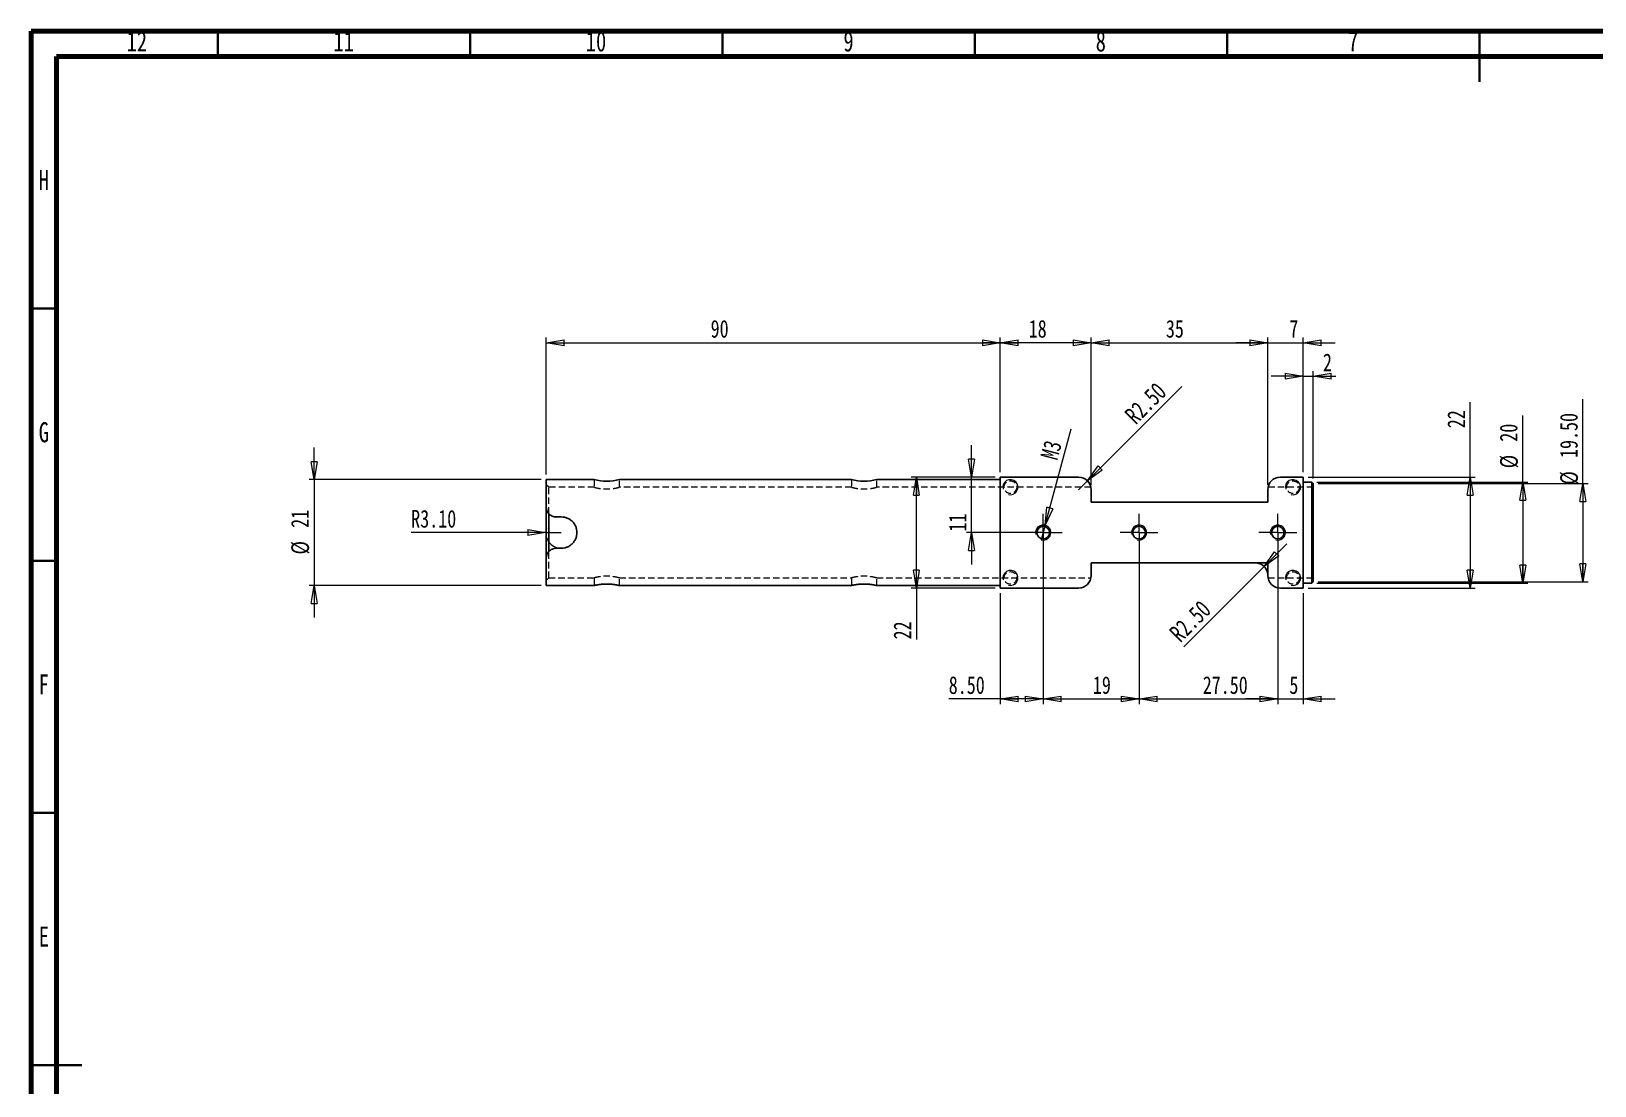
# Model space of a CAD drawing. Header units: millimetres. Extents: x 15 to 589, y 5 to 415.
# Drawn here: x 15 to 324.8, y 205.9 to 415 of the extents above; entities that cross this region are included whole.
import ezdxf

# ---------------------------------------------------------------- set-up
doc = ezdxf.new("R2010")
doc.units = ezdxf.units.MM
doc.linetypes.add('HIDDEN', pattern=[1.905, 1.27, -0.635])
doc.styles.add('SLDTEXTSTYLE0', font='TXT', dxfattribs={"width": 0.75})
doc.dimstyles.new('SLDDIMSTYLE0', dxfattribs={"dimtxt": 3.5, "dimasz": 3.556, "dimexe": 0, "dimexo": 0.0625, "dimgap": 0.875, "dimtad": 1, "dimrnd": 1e-09, "dimzin": 12, "dimdsep": 46, "dimtxsty": 'SLDTEXTSTYLE0', "dimblk1": 'CLOSED', "dimblk2": 'CLOSED', "dimsah": 1, "dimcen": 0.09, "dimadec": 0, "dimazin": 3, "dimtfac": 1, "dimtofl": 0, "dimtmove": 0, "dimatfit": 3, "dimldrblk": 'CLOSED', "dimfxl": 1, "dimfrac": 2, "dimtolj": 1, "dimtzin": 12, "dimarcsym": 0})
doc.dimstyles.new('SLDDIMSTYLE2', dxfattribs={"dimtxt": 3.5, "dimasz": 3.556, "dimexe": 0, "dimexo": 0.0625, "dimgap": 0.875, "dimtad": 1, "dimrnd": 1e-09, "dimzin": 12, "dimdsep": 46, "dimtxsty": 'SLDTEXTSTYLE0', "dimblk1": 'CLOSED', "dimblk2": 'CLOSED', "dimsah": 1, "dimcen": 0.09, "dimadec": 0, "dimazin": 3, "dimtfac": 1, "dimtmove": 0, "dimatfit": 0, "dimldrblk": 'CLOSED', "dimfxl": 1, "dimfrac": 2, "dimtolj": 1, "dimtzin": 12, "dimarcsym": 0})
doc.dimstyles.new('SLDDIMSTYLE4', dxfattribs={"dimtxt": 3.5, "dimasz": 3.556, "dimexe": 0, "dimexo": 0.0625, "dimgap": 0.875, "dimtad": 1, "dimrnd": 1e-09, "dimzin": 4, "dimdsep": 46, "dimtxsty": 'SLDTEXTSTYLE0', "dimblk1": 'CLOSED', "dimblk2": 'CLOSED', "dimsah": 1, "dimcen": 0.09, "dimadec": 0, "dimazin": 1, "dimtfac": 1, "dimtofl": 0, "dimtmove": 0, "dimatfit": 3, "dimldrblk": 'CLOSED', "dimfxl": 1, "dimfrac": 2, "dimtolj": 1, "dimtzin": 12, "dimarcsym": 0})
doc.dimstyles.new('SLDDIMSTYLE5', dxfattribs={"dimtxt": 3.5, "dimasz": 3.556, "dimexe": 0, "dimexo": 0.0625, "dimgap": 0.875, "dimtad": 1, "dimrnd": 1e-09, "dimzin": 4, "dimdsep": 46, "dimtxsty": 'SLDTEXTSTYLE0', "dimblk1": 'CLOSED', "dimblk2": 'CLOSED', "dimsah": 1, "dimcen": 0, "dimadec": 0, "dimazin": 1, "dimtfac": 1, "dimtofl": 0, "dimtmove": 0, "dimatfit": 3, "dimldrblk": 'CLOSED', "dimfxl": 1, "dimfrac": 2, "dimtolj": 1, "dimtzin": 12, "dimarcsym": 0})
doc.dimstyles.new('SLDDIMSTYLE6', dxfattribs={"dimtxt": 3.5, "dimasz": 3.556, "dimexe": 0, "dimexo": 0.0625, "dimgap": 0.875, "dimtad": 1, "dimrnd": 1e-09, "dimzin": 12, "dimdsep": 46, "dimtxsty": 'SLDTEXTSTYLE0', "dimblk1": 'NONE', "dimblk2": 'CLOSED', "dimsah": 1, "dimcen": 0, "dimadec": 0, "dimazin": 3, "dimtfac": 1, "dimtmove": 0, "dimatfit": 3, "dimldrblk": 'NONE', "dimfxl": 1, "dimfrac": 2, "dimtolj": 1, "dimtzin": 12, "dimarcsym": 0})
doc.dimstyles.new('SLDDIMSTYLE7', dxfattribs={"dimtxt": 3.5, "dimasz": 3.556, "dimexe": 0, "dimexo": 0.0625, "dimgap": 0.875, "dimtad": 1, "dimrnd": 1e-09, "dimzin": 4, "dimdsep": 46, "dimtxsty": 'SLDTEXTSTYLE0', "dimblk1": 'CLOSED', "dimblk2": 'CLOSED', "dimsah": 1, "dimcen": 0, "dimadec": 0, "dimazin": 1, "dimtfac": 1, "dimtofl": 0, "dimtmove": 1, "dimatfit": 3, "dimldrblk": 'CLOSED', "dimfxl": 1, "dimfrac": 2, "dimtolj": 1, "dimtzin": 12, "dimarcsym": 0})

# ---------------------------------------------------------------- blocks, each defined once
blk = doc.blocks.new('_Closed')
at = {"color": 0, "linetype": 'ByBlock', "lineweight": -2}
for p, q in [((-1, 0.166667), (0, 0)), ((-1, 0.166667), (-1, -0.166667)), ((0, 0), (-1, -0.166667)), ((0, 0), (-1, 0))]:
    blk.add_line(p, q, dxfattribs=at)
blk = doc.blocks.new('_D_17')
at = {"color": 7, "linetype": 'Continuous', "lineweight": 18}
for p, q in [((71.04, 326.09), (71.04, 332.44)), ((116.04, 326.09), (70.04, 326.09)), ((71.04, 326.09), (71.04, 305.09)), ((116.04, 305.09), (70.04, 305.09)), ((71.04, 305.09), (71.04, 298.74))]:
    blk.add_line(p, q, dxfattribs=at)
at = {"color": 7, "linetype": 'Continuous', "lineweight": 18, "xscale": 3.556, "yscale": 3.556}
for p, rotation in [((71.04, 326.09), 270), ((71.04, 305.09), 90)]:
    blk.add_blockref('_Closed', p, dxfattribs=dict(at, rotation=rotation))
at = {"color": 7, "linetype": 'Continuous', "lineweight": 18, "char_height": 3.5, "attachment_point": 1, "rotation": 90, "style": 'SLDTEXTSTYLE0'}
for s, insert in [('21', (66.48, 316.53)), ('%%c', (66.53, 311.25))]:
    blk.add_mtext(s, dxfattribs=dict(at, insert=insert))
blk = doc.blocks.new('_D_18')
at = {"color": 7, "linetype": 'Continuous', "lineweight": 18}
for q in [(90.29, 315.59), (120.04, 315.59)]:
    blk.add_line((116.94, 315.59), q, dxfattribs=at)
blk.add_arc((120.04, 315.59), 3.1, 162.1213, 252.1213, dxfattribs=at)
at = {"color": 7, "linetype": 'Continuous', "lineweight": 18, "xscale": 3.556, "yscale": 3.556}
blk.add_blockref('_Closed', (116.94, 315.59), dxfattribs=at)
at = {"color": 7, "linetype": 'Continuous', "lineweight": 18, "insert": (90.29, 320.08), "char_height": 3.5, "attachment_point": 1, "style": 'SLDTEXTSTYLE0'}
blk.add_mtext('R3.10', dxfattribs=at)
blk = doc.blocks.new('_D_19')
at = {"color": 7, "linetype": 'Continuous', "lineweight": 18}
for p, q in [((117.04, 327.09), (117.04, 354.24)), ((117.04, 353.24), (207.04, 353.24)), ((207.04, 327.59), (207.04, 354.24))]:
    blk.add_line(p, q, dxfattribs=at)
at = {"color": 7, "linetype": 'Continuous', "lineweight": 18, "xscale": 3.556, "yscale": 3.556, "rotation": 180}
blk.add_blockref('_Closed', (117.04, 353.24), dxfattribs=at)
at = {"color": 7, "linetype": 'Continuous', "lineweight": 18, "xscale": 3.556, "yscale": 3.556}
blk.add_blockref('_Closed', (207.04, 353.24), dxfattribs=at)
at = {"color": 7, "linetype": 'Continuous', "lineweight": 18, "insert": (149.63, 357.75), "char_height": 3.5, "attachment_point": 1, "style": 'SLDTEXTSTYLE0'}
blk.add_mtext('90', dxfattribs=at)
blk = doc.blocks.new('_D_20')
at = {"color": 7, "linetype": 'Continuous', "lineweight": 18}
for p, q in [((206.04, 326.59), (189.4, 326.59)), ((190.4, 304.59), (190.4, 326.59)), ((206.04, 304.59), (189.4, 304.59)), ((190.4, 304.59), (190.4, 294.41))]:
    blk.add_line(p, q, dxfattribs=at)
at = {"color": 7, "linetype": 'Continuous', "lineweight": 18, "xscale": 3.556, "yscale": 3.556}
for p, rotation in [((190.4, 326.59), 90), ((190.4, 304.59), 270)]:
    blk.add_blockref('_Closed', p, dxfattribs=dict(at, rotation=rotation))
at = {"color": 7, "linetype": 'Continuous', "lineweight": 18, "insert": (185.89, 294.41), "char_height": 3.5, "attachment_point": 1, "rotation": 90, "style": 'SLDTEXTSTYLE0'}
blk.add_mtext('22', dxfattribs=at)
blk = doc.blocks.new('_D_21')
at = {"color": 7, "linetype": 'Continuous', "lineweight": 18}
for p, q in [((201.34, 326.59), (201.34, 332.94)), ((206.04, 326.59), (200.34, 326.59)), ((201.34, 315.59), (201.34, 326.59)), ((214.54, 315.59), (200.34, 315.59)), ((201.34, 315.59), (201.34, 309.24))]:
    blk.add_line(p, q, dxfattribs=at)
at = {"color": 7, "linetype": 'Continuous', "lineweight": 18, "xscale": 3.556, "yscale": 3.556}
for p, rotation in [((201.34, 326.59), 270), ((201.34, 315.59), 90)]:
    blk.add_blockref('_Closed', p, dxfattribs=dict(at, rotation=rotation))
at = {"color": 7, "linetype": 'Continuous', "lineweight": 18, "insert": (196.83, 315.79), "char_height": 3.5, "attachment_point": 1, "rotation": 90, "style": 'SLDTEXTSTYLE0'}
blk.add_mtext('11', dxfattribs=at)
blk = doc.blocks.new('_D_22')
at = {"color": 7, "linetype": 'Continuous', "lineweight": 18}
for q in [(221.06, 336.17), (215.15, 314.14)]:
    blk.add_line((215.93, 317.04), q, dxfattribs=at)
at = {"color": 7, "linetype": 'Continuous', "lineweight": 18, "xscale": 3.556, "yscale": 3.556, "rotation": 255}
blk.add_blockref('_Closed', (215.93, 317.04), dxfattribs=at)
at = {"color": 7, "linetype": 'Continuous', "lineweight": 18, "insert": (214.95, 330.69), "char_height": 3.5, "attachment_point": 1, "rotation": 75, "style": 'SLDTEXTSTYLE0'}
blk.add_mtext('M3', dxfattribs=at)
blk = doc.blocks.new('_None')
blk = doc.blocks.new('_D_23')
at = {"color": 7, "linetype": 'Continuous', "lineweight": 18}
for q in [(243, 344.55), (222.54, 324.09)]:
    blk.add_line((224.31, 325.86), q, dxfattribs=at)
at = {"color": 7, "linetype": 'Continuous', "lineweight": 18, "xscale": 3.556, "yscale": 3.556, "rotation": 225}
blk.add_blockref('_Closed', (224.31, 325.86), dxfattribs=at)
at = {"color": 7, "linetype": 'Continuous', "lineweight": 18, "insert": (231.42, 339.32), "char_height": 3.5, "attachment_point": 1, "rotation": 45, "style": 'SLDTEXTSTYLE0'}
blk.add_mtext('R2.50', dxfattribs=at)
blk = doc.blocks.new('_D_24')
at = {"color": 7, "linetype": 'Continuous', "lineweight": 18}
for p, q in [((207.04, 327.59), (207.04, 354.24)), ((225.04, 353.24), (207.04, 353.24)), ((225.04, 325.09), (225.04, 354.24))]:
    blk.add_line(p, q, dxfattribs=at)
at = {"color": 7, "linetype": 'Continuous', "lineweight": 18, "xscale": 3.556, "yscale": 3.556, "rotation": 180}
blk.add_blockref('_Closed', (207.04, 353.24), dxfattribs=at)
at = {"color": 7, "linetype": 'Continuous', "lineweight": 18, "xscale": 3.556, "yscale": 3.556}
blk.add_blockref('_Closed', (225.04, 353.24), dxfattribs=at)
at = {"color": 7, "linetype": 'Continuous', "lineweight": 18, "insert": (212.66, 357.75), "char_height": 3.5, "attachment_point": 1, "style": 'SLDTEXTSTYLE0'}
blk.add_mtext('18', dxfattribs=at)
blk = doc.blocks.new('_D_25')
at = {"color": 7, "linetype": 'Continuous', "lineweight": 18}
for p, q in [((225.04, 325.09), (225.04, 354.24)), ((225.04, 353.24), (260.04, 353.24)), ((260.04, 325.09), (260.04, 354.24))]:
    blk.add_line(p, q, dxfattribs=at)
at = {"color": 7, "linetype": 'Continuous', "lineweight": 18, "xscale": 3.556, "yscale": 3.556, "rotation": 180}
blk.add_blockref('_Closed', (225.04, 353.24), dxfattribs=at)
at = {"color": 7, "linetype": 'Continuous', "lineweight": 18, "xscale": 3.556, "yscale": 3.556}
blk.add_blockref('_Closed', (260.04, 353.24), dxfattribs=at)
at = {"color": 7, "linetype": 'Continuous', "lineweight": 18, "insert": (239.85, 357.75), "char_height": 3.5, "attachment_point": 1, "style": 'SLDTEXTSTYLE0'}
blk.add_mtext('35', dxfattribs=at)
blk = doc.blocks.new('_D_26')
at = {"color": 7, "linetype": 'Continuous', "lineweight": 18}
for p, q in [((260.04, 353.24), (253.69, 353.24)), ((260.04, 325.09), (260.04, 354.24)), ((260.04, 353.24), (267.04, 353.24)), ((267.04, 327.59), (267.04, 354.24)), ((267.04, 353.24), (273.39, 353.24))]:
    blk.add_line(p, q, dxfattribs=at)
at = {"color": 7, "linetype": 'Continuous', "lineweight": 18, "xscale": 3.556, "yscale": 3.556}
blk.add_blockref('_Closed', (260.04, 353.24), dxfattribs=at)
at = {"color": 7, "linetype": 'Continuous', "lineweight": 18, "xscale": 3.556, "yscale": 3.556, "rotation": 180}
blk.add_blockref('_Closed', (267.04, 353.24), dxfattribs=at)
at = {"color": 7, "linetype": 'Continuous', "lineweight": 18, "insert": (264.32, 357.75), "char_height": 3.5, "attachment_point": 1, "style": 'SLDTEXTSTYLE0'}
blk.add_mtext('7', dxfattribs=at)
blk = doc.blocks.new('_D_27')
at = {"color": 7, "linetype": 'Continuous', "lineweight": 18}
for p, q in [((267.04, 327.59), (267.04, 347.58)), ((269.04, 326.34), (269.04, 347.58)), ((267.04, 346.58), (260.69, 346.58)), ((267.04, 346.58), (269.04, 346.58)), ((269.04, 346.58), (273.56, 346.58))]:
    blk.add_line(p, q, dxfattribs=at)
at = {"color": 7, "linetype": 'Continuous', "lineweight": 18, "xscale": 3.556, "yscale": 3.556}
blk.add_blockref('_Closed', (267.04, 346.58), dxfattribs=at)
at = {"color": 7, "linetype": 'Continuous', "lineweight": 18, "xscale": 3.556, "yscale": 3.556, "rotation": 180}
blk.add_blockref('_Closed', (269.04, 346.58), dxfattribs=at)
at = {"color": 7, "linetype": 'Continuous', "lineweight": 18, "insert": (270.98, 351.09), "char_height": 3.5, "attachment_point": 1, "style": 'SLDTEXTSTYLE0'}
blk.add_mtext('2', dxfattribs=at)
blk = doc.blocks.new('_D_28')
at = {"color": 7, "linetype": 'Continuous', "lineweight": 18}
for p, q in [((215.54, 314.59), (215.54, 281.59)), ((207.04, 303.59), (207.04, 281.59)), ((207.04, 282.59), (196.82, 282.59)), ((215.54, 282.59), (207.04, 282.59))]:
    blk.add_line(p, q, dxfattribs=at)
at = {"color": 7, "linetype": 'Continuous', "lineweight": 18, "xscale": 3.556, "yscale": 3.556, "rotation": 180}
blk.add_blockref('_Closed', (207.04, 282.59), dxfattribs=at)
at = {"color": 7, "linetype": 'Continuous', "lineweight": 18, "xscale": 3.556, "yscale": 3.556}
blk.add_blockref('_Closed', (215.54, 282.59), dxfattribs=at)
at = {"color": 7, "linetype": 'Continuous', "lineweight": 18, "insert": (196.82, 287.1), "char_height": 3.5, "attachment_point": 1, "style": 'SLDTEXTSTYLE0'}
blk.add_mtext('8.50', dxfattribs=at)
blk = doc.blocks.new('_D_29')
at = {"color": 7, "linetype": 'Continuous', "lineweight": 18}
for p, q in [((215.54, 314.59), (215.54, 281.59)), ((234.54, 314.59), (234.54, 281.59)), ((215.54, 282.59), (234.54, 282.59))]:
    blk.add_line(p, q, dxfattribs=at)
at = {"color": 7, "linetype": 'Continuous', "lineweight": 18, "xscale": 3.556, "yscale": 3.556, "rotation": 180}
blk.add_blockref('_Closed', (215.54, 282.59), dxfattribs=at)
at = {"color": 7, "linetype": 'Continuous', "lineweight": 18, "xscale": 3.556, "yscale": 3.556}
blk.add_blockref('_Closed', (234.54, 282.59), dxfattribs=at)
at = {"color": 7, "linetype": 'Continuous', "lineweight": 18, "insert": (225.38, 287.1), "char_height": 3.5, "attachment_point": 1, "style": 'SLDTEXTSTYLE0'}
blk.add_mtext('19', dxfattribs=at)
blk = doc.blocks.new('_D_30')
at = {"color": 7, "linetype": 'Continuous', "lineweight": 18}
for p, q in [((234.54, 314.59), (234.54, 281.59)), ((262.04, 314.59), (262.04, 281.59)), ((234.54, 282.59), (262.04, 282.59))]:
    blk.add_line(p, q, dxfattribs=at)
at = {"color": 7, "linetype": 'Continuous', "lineweight": 18, "xscale": 3.556, "yscale": 3.556, "rotation": 180}
blk.add_blockref('_Closed', (234.54, 282.59), dxfattribs=at)
at = {"color": 7, "linetype": 'Continuous', "lineweight": 18, "xscale": 3.556, "yscale": 3.556}
blk.add_blockref('_Closed', (262.04, 282.59), dxfattribs=at)
at = {"color": 7, "linetype": 'Continuous', "lineweight": 18, "insert": (247.15, 287.1), "char_height": 3.5, "attachment_point": 1, "style": 'SLDTEXTSTYLE0'}
blk.add_mtext('27.50', dxfattribs=at)
blk = doc.blocks.new('_D_31')
at = {"color": 7, "linetype": 'Continuous', "lineweight": 18}
for p, q in [((322.51, 325.34), (322.51, 342.02)), ((270.04, 325.34), (323.51, 325.34)), ((322.51, 325.34), (322.51, 305.84)), ((270.04, 305.84), (323.51, 305.84))]:
    blk.add_line(p, q, dxfattribs=at)
at = {"color": 7, "linetype": 'Continuous', "lineweight": 18, "xscale": 3.556, "yscale": 3.556}
for p, rotation in [((322.51, 325.34), 90), ((322.51, 305.84), 270)]:
    blk.add_blockref('_Closed', p, dxfattribs=dict(at, rotation=rotation))
at = {"color": 7, "linetype": 'Continuous', "lineweight": 18, "char_height": 3.5, "attachment_point": 1, "rotation": 90, "style": 'SLDTEXTSTYLE0'}
for s, insert in [('19.50', (317.95, 330.38)), ('%%c', (318, 325.1))]:
    blk.add_mtext(s, dxfattribs=dict(at, insert=insert))
blk = doc.blocks.new('_D_32')
at = {"color": 7, "linetype": 'Continuous', "lineweight": 18}
for p, q in [((310.59, 325.59), (310.59, 338.79)), ((269.79, 325.59), (311.59, 325.59)), ((310.59, 325.59), (310.59, 305.59)), ((269.79, 305.59), (311.59, 305.59))]:
    blk.add_line(p, q, dxfattribs=at)
at = {"color": 7, "linetype": 'Continuous', "lineweight": 18, "xscale": 3.556, "yscale": 3.556}
for p, rotation in [((310.59, 325.59), 90), ((310.59, 305.59), 270)]:
    blk.add_blockref('_Closed', p, dxfattribs=dict(at, rotation=rotation))
at = {"color": 7, "linetype": 'Continuous', "lineweight": 18, "char_height": 3.5, "attachment_point": 1, "rotation": 90, "style": 'SLDTEXTSTYLE0'}
for s, insert in [('20', (306.02, 333.61)), ('%%c', (306.08, 328.34))]:
    blk.add_mtext(s, dxfattribs=dict(at, insert=insert))
blk = doc.blocks.new('_D_33')
at = {"color": 7, "linetype": 'Continuous', "lineweight": 18}
for p, q in [((300.16, 326.59), (300.16, 341.45)), ((268.04, 326.59), (301.16, 326.59)), ((300.16, 326.59), (300.16, 304.59)), ((268.04, 304.59), (301.16, 304.59))]:
    blk.add_line(p, q, dxfattribs=at)
at = {"color": 7, "linetype": 'Continuous', "lineweight": 18, "xscale": 3.556, "yscale": 3.556}
for p, rotation in [((300.16, 326.59), 90), ((300.16, 304.59), 270)]:
    blk.add_blockref('_Closed', p, dxfattribs=dict(at, rotation=rotation))
at = {"color": 7, "linetype": 'Continuous', "lineweight": 18, "insert": (295.65, 336.28), "char_height": 3.5, "attachment_point": 1, "rotation": 90, "style": 'SLDTEXTSTYLE0'}
blk.add_mtext('22', dxfattribs=at)
blk = doc.blocks.new('_D_34')
at = {"color": 7, "linetype": 'Continuous', "lineweight": 18}
for p, q in [((262.04, 314.59), (262.04, 281.59)), ((267.04, 303.59), (267.04, 281.59)), ((262.04, 282.59), (255.69, 282.59)), ((262.04, 282.59), (267.04, 282.59)), ((267.04, 282.59), (273.39, 282.59))]:
    blk.add_line(p, q, dxfattribs=at)
at = {"color": 7, "linetype": 'Continuous', "lineweight": 18, "xscale": 3.556, "yscale": 3.556}
blk.add_blockref('_Closed', (262.04, 282.59), dxfattribs=at)
at = {"color": 7, "linetype": 'Continuous', "lineweight": 18, "xscale": 3.556, "yscale": 3.556, "rotation": 180}
blk.add_blockref('_Closed', (267.04, 282.59), dxfattribs=at)
at = {"color": 7, "linetype": 'Continuous', "lineweight": 18, "insert": (264.32, 287.1), "char_height": 3.5, "attachment_point": 1, "style": 'SLDTEXTSTYLE0'}
blk.add_mtext('5', dxfattribs=at)
blk = doc.blocks.new('_D_35')
at = {"color": 7, "linetype": 'Continuous', "lineweight": 18}
for q in [(263.79, 313.36), (243.44, 292.92)]:
    blk.add_line((259.31, 308.86), q, dxfattribs=at)
at = {"color": 7, "linetype": 'Continuous', "lineweight": 18, "xscale": 3.556, "yscale": 3.556, "rotation": 225.1296042362}
blk.add_blockref('_Closed', (259.31, 308.86), dxfattribs=at)
at = {"color": 7, "linetype": 'Continuous', "lineweight": 18, "insert": (240.25, 296.11), "char_height": 3.5, "attachment_point": 1, "rotation": 45, "style": 'SLDTEXTSTYLE0'}
blk.add_mtext('R2.50', dxfattribs=at)
blk = doc.blocks.new('SW_CENTERMARKSYMBOL_2')
at = {"color": 0, "linetype": 'Continuous', "lineweight": 0}
for p, q in [((0, 2.5), (0, 3.75)), ((-2.5, 0), (-3.75, 0)), ((0, 0), (-2.5, 0)), ((0, 0), (0, 2.5)), ((0, 0), (0, -2.5)), ((0, 0), (2.5, 0)), ((2.5, 0), (3.75, 0)), ((0, -2.5), (0, -3.75))]:
    blk.add_line(p, q, dxfattribs=at)
blk = doc.blocks.new('SW_CENTERMARKSYMBOL_3')
at = {"color": 0, "linetype": 'Continuous', "lineweight": 0}
for p, q in [((0, 2.5), (0, 3.75)), ((-2.5, 0), (-3.75, 0)), ((0, 0), (-2.5, 0)), ((0, 0), (0, 2.5)), ((0, 0), (0, -2.5)), ((0, 0), (2.5, 0)), ((2.5, 0), (3.75, 0)), ((0, -2.5), (0, -3.75))]:
    blk.add_line(p, q, dxfattribs=at)
blk = doc.blocks.new('SW_CENTERMARKSYMBOL_4')
at = {"color": 0, "linetype": 'Continuous', "lineweight": 0}
for p, q in [((0, 2.5), (0, 3.75)), ((-2.5, 0), (-3.75, 0)), ((0, 0), (-2.5, 0)), ((0, 0), (0, 2.5)), ((0, 0), (0, -2.5)), ((0, 0), (2.5, 0)), ((2.5, 0), (3.75, 0)), ((0, -2.5), (0, -3.75))]:
    blk.add_line(p, q, dxfattribs=at)

msp = doc.modelspace()

# ---------------------------------------------------------------- linework, layer by layer
at = {"color": 7, "linetype": 'Continuous', "lineweight": 70}
for p, q in [((15, 5), (15, 415)), ((15, 415), (589, 415)), ((20, 10), (20, 410)), ((20, 410), (584, 410))]:
    msp.add_line(p, q, dxfattribs=at)
at = {"color": 7, "linetype": 'Continuous', "lineweight": 35}
for p, q in [((52, 410), (52, 415)), ((102, 410), (102, 415)), ((152, 410), (152, 415)), ((202, 410), (202, 415)), ((252, 410), (252, 415)), ((302, 415), (302, 405)), ((302, 410), (302, 415)), ((20, 360), (15, 360)), ((20, 310), (15, 310)), ((20, 260), (15, 260)), ((15, 210), (25, 210)), ((20, 210), (15, 210))]:
    msp.add_line(p, q, dxfattribs=at)
at = {"color": 7, "linetype": 'Continuous', "lineweight": 25}
for p, q in [((126.549, 326.09), (117.041, 326.09)), ((117.041, 320.69), (117.041, 326.09)), ((177.554, 326.09), (131.541, 326.09)), ((207.041, 326.09), (182.541, 326.09)), ((207.041, 304.59), (207.041, 326.59)), ((222.541, 326.59), (207.041, 326.59)), ((267.041, 326.59), (262.541, 326.59)), ((267.041, 326.59), (267.041, 304.59)), ((268.791, 325.59), (267.041, 325.59)), ((269.041, 325.34), (268.791, 325.59)), ((268.791, 305.59), (268.791, 325.59)), ((269.041, 325.34), (269.041, 305.84)), ((225.041, 324.09), (225.041, 321.59)), ((260.041, 321.59), (260.041, 324.09)), ((117.041, 310.49), (117.041, 320.704)), ((117.541, 319.367), (117.541, 311.813)), ((225.041, 321.59), (260.041, 321.59)), ((119.041, 318.69), (120.041, 318.69)), ((117.041, 305.09), (117.041, 310.49)), ((119.041, 312.49), (120.041, 312.49)), ((260.041, 309.59), (225.041, 309.59)), ((225.041, 309.59), (225.041, 307.09)), ((260.041, 307.09), (260.041, 309.59)), ((117.041, 305.09), (126.546, 305.09)), ((131.541, 305.09), (177.546, 305.09)), ((182.541, 305.09), (207.041, 305.09)), ((222.541, 304.59), (207.041, 304.59)), ((267.041, 304.59), (262.541, 304.59)), ((267.041, 305.59), (268.791, 305.59)), ((268.791, 305.59), (269.041, 305.84))]:
    msp.add_line(p, q, dxfattribs=at)
at = {"color": 7, "linetype": 'HIDDEN', "lineweight": 18}
for p, q in [((126.541, 326.09), (126.541, 324.59)), ((131.541, 324.588), (131.541, 326.09)), ((177.541, 326.09), (177.541, 324.59)), ((182.541, 324.588), (182.541, 326.09)), ((117.541, 324.59), (117.041, 325.09)), ((117.541, 319.367), (117.541, 324.59)), ((126.541, 324.59), (117.541, 324.59)), ((177.541, 324.59), (131.533, 324.59)), ((224.991, 324.59), (182.533, 324.59)), ((269.041, 324.59), (260.091, 324.59)), ((117.541, 306.59), (117.541, 311.813)), ((117.041, 306.09), (117.541, 306.59)), ((117.541, 306.59), (126.545, 306.59)), ((126.541, 306.591), (126.541, 305.09)), ((131.541, 306.59), (177.545, 306.59)), ((131.541, 305.09), (131.541, 306.59)), ((177.541, 306.591), (177.541, 305.09)), ((182.541, 306.59), (224.991, 306.59)), ((182.541, 305.09), (182.541, 306.59)), ((260.091, 306.59), (269.041, 306.59))]:
    msp.add_line(p, q, dxfattribs=at)
for centre in [(209.041, 324.59), (265.041, 324.59), (209.041, 306.59), (265.041, 306.59)]:
    msp.add_circle(centre, 1.25, dxfattribs=at)
at = {"color": 7, "linetype": 'Continuous', "lineweight": 25}
for centre in [(215.541, 315.59), (234.541, 315.59), (262.041, 315.59)]:
    msp.add_circle(centre, 1.25, dxfattribs=at)
for centre, radius, start, end in [((129.041, 336.41), 10.619, 256.42362, 283.61657), ((180.041, 336.401), 10.61, 256.44226, 283.62761), ((222.541, 324.09), 2.5, 0, 90), ((262.541, 324.09), 2.5, 90, 180), ((222.541, 307.09), 2.5, 270, 0), ((262.541, 307.09), 2.5, 180, 270)]:
    msp.add_arc(centre, radius, start, end, dxfattribs=at)
at = {"color": 7, "linetype": 'Continuous', "lineweight": 18}
for centre in [(209.041, 324.59), (265.041, 324.59), (215.541, 315.59), (234.541, 315.59), (262.041, 315.59), (209.041, 306.59), (265.041, 306.59)]:
    msp.add_arc(centre, 1.5, 255, 195, dxfattribs=at)
at = {"color": 7, "linetype": 'HIDDEN', "lineweight": 18}
for points, knots in [([(126.541, 324.59), (126.543, 324.59), (126.548, 324.588), (126.595, 324.575), (126.672, 324.554), (126.772, 324.528), (126.901, 324.496), (127.06, 324.46), (127.238, 324.421), (127.443, 324.381), (127.671, 324.343), (127.852, 324.317), (128.043, 324.292), (128.244, 324.272), (128.449, 324.255), (128.725, 324.24), (129.005, 324.234), (129.282, 324.238), (129.553, 324.249), (129.815, 324.269), (130.066, 324.296), (130.309, 324.327), (130.537, 324.363), (130.745, 324.402), (130.941, 324.441), (131.113, 324.48), (131.255, 324.515), (131.377, 324.545), (131.466, 324.569), (131.517, 324.583), (131.541, 324.59), (131.536, 324.588), (131.533, 324.588)], [0, 0, 0, 0, 0.0256931, 0.0779748, 0.1046239, 0.1303159, 0.1825429, 0.2091307, 0.2354027, 0.2888061, 0.3159988, 0.3427281, 0.3696483, 0.3971818, 0.4249325, 0.4509977, 0.5040667, 0.5311421, 0.5564462, 0.6079011, 0.6341057, 0.6597388, 0.7118234, 0.7383269, 0.7648513, 0.818788, 0.8462674, 0.8728902, 0.9270903, 0.9547453, 0.9805432, 1, 1, 1, 1]), ([(177.541, 324.59), (177.543, 324.59), (177.548, 324.588), (177.595, 324.575), (177.672, 324.554), (177.772, 324.528), (177.901, 324.496), (178.06, 324.46), (178.238, 324.421), (178.443, 324.381), (178.671, 324.343), (178.852, 324.317), (179.043, 324.292), (179.244, 324.272), (179.449, 324.255), (179.725, 324.24), (180.005, 324.234), (180.282, 324.238), (180.553, 324.249), (180.815, 324.269), (181.066, 324.296), (181.309, 324.327), (181.537, 324.363), (181.745, 324.402), (181.941, 324.441), (182.113, 324.48), (182.255, 324.515), (182.377, 324.545), (182.466, 324.569), (182.517, 324.583), (182.541, 324.59), (182.536, 324.588), (182.533, 324.588)], [0, 0, 0, 0, 0.0256931, 0.0779748, 0.1046238, 0.130316, 0.182543, 0.2091306, 0.2354026, 0.2888062, 0.3159987, 0.3427281, 0.3696484, 0.3971819, 0.4249323, 0.4509973, 0.5040664, 0.531142, 0.5564465, 0.6079009, 0.6341055, 0.6597386, 0.7118234, 0.7383271, 0.7648511, 0.8187877, 0.8462674, 0.87289, 0.9270902, 0.9547453, 0.9805431, 1, 1, 1, 1]), ([(131.541, 306.59), (131.535, 306.592), (131.526, 306.594), (131.469, 306.61), (131.392, 306.63), (131.282, 306.659), (131.143, 306.692), (131.024, 306.72), (130.89, 306.749), (130.745, 306.778), (130.585, 306.808), (130.414, 306.837), (130.231, 306.863), (130.042, 306.887), (129.841, 306.908), (129.57, 306.93), (129.291, 306.942), (129.012, 306.945), (128.736, 306.941), (128.396, 306.923), (128.014, 306.886), (127.655, 306.836), (127.386, 306.788), (127.191, 306.749), (127.058, 306.72), (126.935, 306.692), (126.828, 306.666), (126.736, 306.642), (126.663, 306.623), (126.605, 306.608), (126.553, 306.593), (126.548, 306.592), (126.545, 306.591)], [0, 0, 0, 0, 0.0513403, 0.0770328, 0.104625, 0.1559654, 0.1816565, 0.2091323, 0.235404, 0.2616756, 0.2879473, 0.3160451, 0.3427741, 0.3695037, 0.3962336, 0.4249776, 0.4770606, 0.5031259, 0.5311895, 0.5817538, 0.6341075, 0.6853313, 0.7382843, 0.7648085, 0.7913328, 0.8178573, 0.8462713, 0.8728938, 0.8995168, 0.9261402, 0.9547996, 1, 1, 1, 1]), ([(182.541, 306.59), (182.535, 306.592), (182.526, 306.594), (182.469, 306.61), (182.392, 306.63), (182.282, 306.659), (182.143, 306.692), (182.024, 306.72), (181.89, 306.749), (181.745, 306.778), (181.585, 306.808), (181.414, 306.837), (181.231, 306.863), (181.042, 306.887), (180.841, 306.908), (180.57, 306.93), (180.291, 306.942), (180.012, 306.945), (179.736, 306.941), (179.396, 306.923), (179.014, 306.886), (178.655, 306.836), (178.386, 306.788), (178.191, 306.749), (178.058, 306.72), (177.935, 306.692), (177.828, 306.666), (177.736, 306.642), (177.663, 306.623), (177.605, 306.607), (177.552, 306.593), (177.536, 306.588), (177.548, 306.592), (177.566, 306.597), (177.573, 306.599)], [0, 0, 0, 0, 0.0489388, 0.0734295, 0.0997309, 0.1486699, 0.1731592, 0.1993497, 0.2243925, 0.2494357, 0.2744786, 0.3012614, 0.3267407, 0.3522199, 0.3776994, 0.4050989, 0.454745, 0.4795913, 0.506342, 0.5545415, 0.6044462, 0.6532738, 0.7037502, 0.7290335, 0.754317, 0.7796009, 0.8066857, 0.832063, 0.8574406, 0.8828186, 0.9101375, 0.9592756, 0.9838666, 1, 1, 1, 1])]:
    msp.add_open_spline(points, degree=3, knots=knots, dxfattribs=at)
at = {"color": 7, "linetype": 'Continuous', "lineweight": 25}
for points, knots in [([(117.041, 320.69), (117.041, 320.448), (117.084, 320.206), (117.221, 319.851), (117.278, 319.737), (117.414, 319.519), (117.495, 319.415), (117.677, 319.221), (117.777, 319.134), (117.996, 318.98), (118.116, 318.912), (118.365, 318.803), (118.495, 318.761), (118.764, 318.705), (118.902, 318.69), (119.041, 318.69)], [0, 0, 0, 0, 0.25, 0.25, 0.375, 0.375, 0.5, 0.5, 0.625, 0.625, 0.75, 0.75, 0.875, 0.875, 1, 1, 1, 1]), ([(120.041, 318.69), (120.247, 318.69), (120.449, 318.67), (120.847, 318.59), (121.045, 318.53), (121.419, 318.374), (121.597, 318.279), (121.933, 318.054), (122.091, 317.924), (122.517, 317.498), (122.748, 317.154), (122.981, 316.595), (123.041, 316.399), (123.121, 315.998), (123.141, 315.796), (123.141, 315.39), (123.121, 315.183), (123.042, 314.784), (122.983, 314.591), (122.826, 314.214), (122.73, 314.034), (122.506, 313.7), (122.377, 313.542), (122.091, 313.256), (121.936, 313.128), (121.601, 312.904), (121.42, 312.806), (121.046, 312.651), (120.853, 312.591), (120.453, 312.511), (120.247, 312.49), (120.041, 312.49)], [0, 0, 0, 0, 0.0625, 0.0625, 0.125, 0.125, 0.1875, 0.1875, 0.25, 0.25, 0.375, 0.375, 0.4375, 0.4375, 0.5, 0.5, 0.5625, 0.5625, 0.625, 0.625, 0.6875, 0.6875, 0.75, 0.75, 0.8125, 0.8125, 0.875, 0.875, 0.9375, 0.9375, 1, 1, 1, 1]), ([(119.041, 312.49), (118.903, 312.49), (118.767, 312.476), (118.5, 312.42), (118.367, 312.378), (117.994, 312.215), (117.769, 312.055), (117.497, 311.768), (117.416, 311.663), (117.278, 311.444), (117.222, 311.33), (117.131, 311.094), (117.096, 310.973), (117.052, 310.732), (117.041, 310.611), (117.041, 310.49)], [0, 0, 0, 0, 0.125, 0.125, 0.25, 0.25, 0.5, 0.5, 0.625, 0.625, 0.75, 0.75, 0.875, 0.875, 1, 1, 1, 1]), ([(257.541, 309.59), (257.785, 309.59), (258.023, 309.554), (258.474, 309.421), (258.679, 309.326), (259.043, 309.1), (259.199, 308.971), (259.461, 308.703), (259.566, 308.566), (259.738, 308.293), (259.805, 308.158), (259.909, 307.905), (259.946, 307.784), (260.027, 307.445), (260.041, 307.249), (260.041, 307.09)], [0, 0, 0, 0, 0.125, 0.125, 0.25, 0.25, 0.375, 0.375, 0.5, 0.5, 0.625, 0.625, 0.75, 0.75, 1, 1, 1, 1]), ([(131.541, 305.09), (131.535, 305.092), (131.522, 305.095), (131.416, 305.119), (131.279, 305.15), (131.138, 305.179), (131.017, 305.202), (130.882, 305.227), (130.736, 305.252), (130.575, 305.278), (130.403, 305.302), (130.219, 305.325), (130.031, 305.345), (129.83, 305.362), (129.559, 305.38), (129.28, 305.391), (129, 305.393), (128.724, 305.389), (128.381, 305.373), (127.996, 305.341), (127.698, 305.305), (127.476, 305.273), (127.319, 305.248), (127.173, 305.223), (127.041, 305.198), (126.921, 305.174), (126.815, 305.152), (126.726, 305.133), (126.655, 305.116), (126.599, 305.104), (126.551, 305.092), (126.548, 305.092), (126.546, 305.091)], [0, 0, 0, 0, 0.0517001, 0.1052967, 0.1569969, 0.1828683, 0.210554, 0.2368631, 0.263172, 0.2894811, 0.3176387, 0.3442709, 0.3709033, 0.3975362, 0.4261545, 0.4783816, 0.5045186, 0.5326253, 0.5837626, 0.6367168, 0.6883635, 0.7142078, 0.7418308, 0.7683266, 0.7948225, 0.8213186, 0.8497117, 0.8762582, 0.9028052, 0.9293524, 0.9579005, 1, 1, 1, 1]), ([(182.541, 305.09), (182.535, 305.092), (182.522, 305.095), (182.416, 305.119), (182.279, 305.15), (182.138, 305.179), (182.017, 305.202), (181.882, 305.227), (181.736, 305.252), (181.575, 305.278), (181.403, 305.302), (181.219, 305.325), (181.031, 305.345), (180.83, 305.362), (180.559, 305.38), (180.28, 305.391), (180, 305.393), (179.724, 305.389), (179.381, 305.373), (178.996, 305.341), (178.698, 305.305), (178.476, 305.273), (178.319, 305.248), (178.173, 305.223), (178.041, 305.198), (177.921, 305.174), (177.815, 305.152), (177.726, 305.133), (177.655, 305.116), (177.599, 305.104), (177.551, 305.092), (177.548, 305.092), (177.546, 305.091)], [0, 0, 0, 0, 0.0517001, 0.1052967, 0.1569968, 0.1828682, 0.210554, 0.2368633, 0.2631721, 0.2894811, 0.3176385, 0.3442712, 0.3709031, 0.3975366, 0.426155, 0.4783819, 0.5045188, 0.5326252, 0.5837627, 0.6367167, 0.6883637, 0.714208, 0.7418308, 0.7683267, 0.7948225, 0.8213186, 0.8497116, 0.8762582, 0.9028052, 0.9293525, 0.9579005, 1, 1, 1, 1])]:
    msp.add_open_spline(points, degree=3, knots=knots, dxfattribs=at)

# ---------------------------------------------------------------- block references
at = {"color": 7, "linetype": 'Continuous', "lineweight": 0}
for name, p in [('SW_CENTERMARKSYMBOL_4', (215.541, 315.59)), ('SW_CENTERMARKSYMBOL_3', (234.541, 315.59)), ('SW_CENTERMARKSYMBOL_2', (262.041, 315.59))]:
    msp.add_blockref(name, p, dxfattribs=at)

# ---------------------------------------------------------------- texts
at = {"color": 7, "linetype": 'Continuous', "lineweight": 0, "attachment_point": 2, "style": 'SLDTEXTSTYLE0'}
for s, insert, char_height in [('12', (35.92, 414.968), 3.9688), ('11', (76.92, 414.968), 3.9688), ('10', (126.92, 414.968), 3.9688), ('9', (176.96, 414.968), 3.969), ('8', (226.96, 414.968), 3.969), ('7', (276.96, 414.968), 3.969), ('H', (17.49, 387.468), 3.969), ('G', (17.487, 337.468), 3.969), ('F', (17.458, 287.468), 3.969), ('E', (17.508, 237.468), 3.969)]:
    msp.add_mtext(s, dxfattribs=dict(at, insert=insert, char_height=char_height))

# ---------------------------------------------------------------- dimensions: what is measured, and where the dimension line sits
at = {"color": 7, "linetype": 'Continuous', "lineweight": 18}
for base, p1, p2, dimstyle, picture, middle in [((207.041, 353.242), (117.041, 326.09), (207.041, 326.59), 'SLDDIMSTYLE0', '_D_19', (152.219, 353.242)), ((207.041, 353.242), (225.041, 324.09), (207.041, 326.59), 'SLDDIMSTYLE2', '_D_24', (215.251, 353.242)), ((260.041, 353.242), (225.041, 324.09), (260.041, 324.09), 'SLDDIMSTYLE0', '_D_25', (242.439, 353.242)), ((267.041, 353.242), (260.041, 324.09), (267.041, 326.59), 'SLDDIMSTYLE2', '_D_26', (265.615, 353.242)), ((269.041, 346.579), (267.041, 326.59), (269.041, 325.34), 'SLDDIMSTYLE2', '_D_27', (272.27, 346.579)), ((207.041, 282.59), (215.541, 315.59), (207.041, 304.59), 'SLDDIMSTYLE4', '_D_28', (201.343, 282.59)), ((234.541, 282.59), (215.541, 315.59), (234.541, 315.59), 'SLDDIMSTYLE2', '_D_29', (227.969, 282.59)), ((262.041, 282.59), (234.541, 315.59), (262.041, 315.59), 'SLDDIMSTYLE4', '_D_30', (252.967, 282.59)), ((267.041, 282.59), (262.041, 315.59), (267.041, 304.59), 'SLDDIMSTYLE2', '_D_34', (265.615, 282.59))]:
    dim = msp.add_linear_dim(base=base, p1=p1, p2=p2, dimstyle=dimstyle, dxfattribs=at)
    dim.commit()
    dim.dimension.update_dxf_attribs({"geometry": picture, "text_midpoint": middle, "dimtype": 160})
for center, mpoint, dimstyle, picture, middle in [((222.541, 324.09), (224.309, 325.858), 'SLDDIMSTYLE5', '_D_23', (238.913, 340.462)), ((120.041, 315.59), (116.941, 315.59), 'SLDDIMSTYLE5', '_D_18', (96.073, 315.59)), ((257.541, 307.09), (259.309, 308.858), 'SLDDIMSTYLE7', '_D_35', (247.419, 296.968))]:
    dim = msp.add_radius_dim(center=center, mpoint=mpoint, dimstyle=dimstyle, dxfattribs=at)
    dim.commit()
    dim.dimension.update_dxf_attribs({"geometry": picture, "text_midpoint": middle, "dimtype": 164})
for base, p1, p2, dimstyle, picture, middle in [((300.162, 304.59), (267.041, 326.59), (267.041, 304.59), 'SLDDIMSTYLE0', '_D_33', (300.162, 338.862)), ((201.343, 326.59), (215.541, 315.59), (207.041, 326.59), 'SLDDIMSTYLE2', '_D_21', (201.343, 318.373)), ((190.401, 326.59), (207.041, 304.59), (207.041, 326.59), 'SLDDIMSTYLE0', '_D_20', (190.401, 296.995))]:
    dim = msp.add_linear_dim(base=base, p1=p1, p2=p2, angle=90, dimstyle=dimstyle, dxfattribs=at)
    dim.commit()
    dim.dimension.update_dxf_attribs({"geometry": picture, "text_midpoint": middle, "dimtype": 160})
for base, p1, p2, dimstyle, picture, middle in [((322.511, 305.84), (269.041, 325.34), (269.041, 305.84), 'SLDDIMSTYLE4', '_D_31', (322.511, 333.561)), ((310.588, 305.59), (268.791, 325.59), (268.791, 305.59), 'SLDDIMSTYLE0', '_D_32', (310.588, 333.561)), ((71.041, 305.09), (117.041, 326.09), (117.041, 305.09), 'SLDDIMSTYLE2', '_D_17', (71.041, 316.48))]:
    dim = msp.add_linear_dim(base=base, p1=p1, p2=p2, angle=90, text='%%c<>', dimstyle=dimstyle, dxfattribs=at)
    dim.commit()
    dim.dimension.update_dxf_attribs({"geometry": picture, "text_midpoint": middle, "dimtype": 160})
dim = msp.add_diameter_dim_2p(p1=(215.153, 314.141), p2=(215.929, 317.039), text='M3', dimstyle='SLDDIMSTYLE6', override={"dimpost": '<>'}, dxfattribs=at)
dim.commit()
dim.dimension.update_dxf_attribs({"geometry": '_D_22', "text_midpoint": (220.22, 333.053), "dimtype": 163})

doc.saveas('drawing.dxf')
